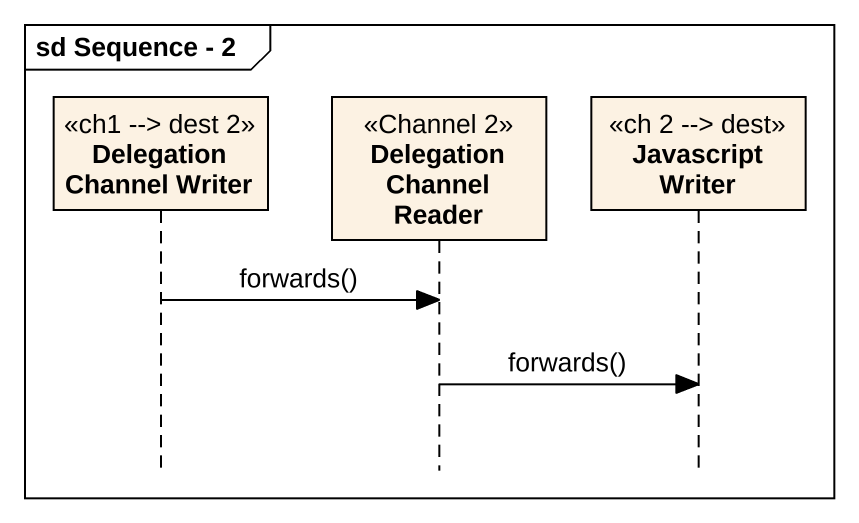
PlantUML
@startuml
mainframe sd Sequence - 2
hide footbox
participant "Delegation Channel Writer" as Delegation_Channel_Writer <<ch1 -- dest 2>>
participant "Delegation Channel Reader" as Delegation_Channel_Reader <<Channel 2>>
participant "Javascript Writer" as Javascript_Writer <<ch 2 -- dest>>

Delegation_Channel_Writer -> Delegation_Channel_Reader : forwards()
Delegation_Channel_Reader -> Javascript_Writer : forwards()
@enduml
